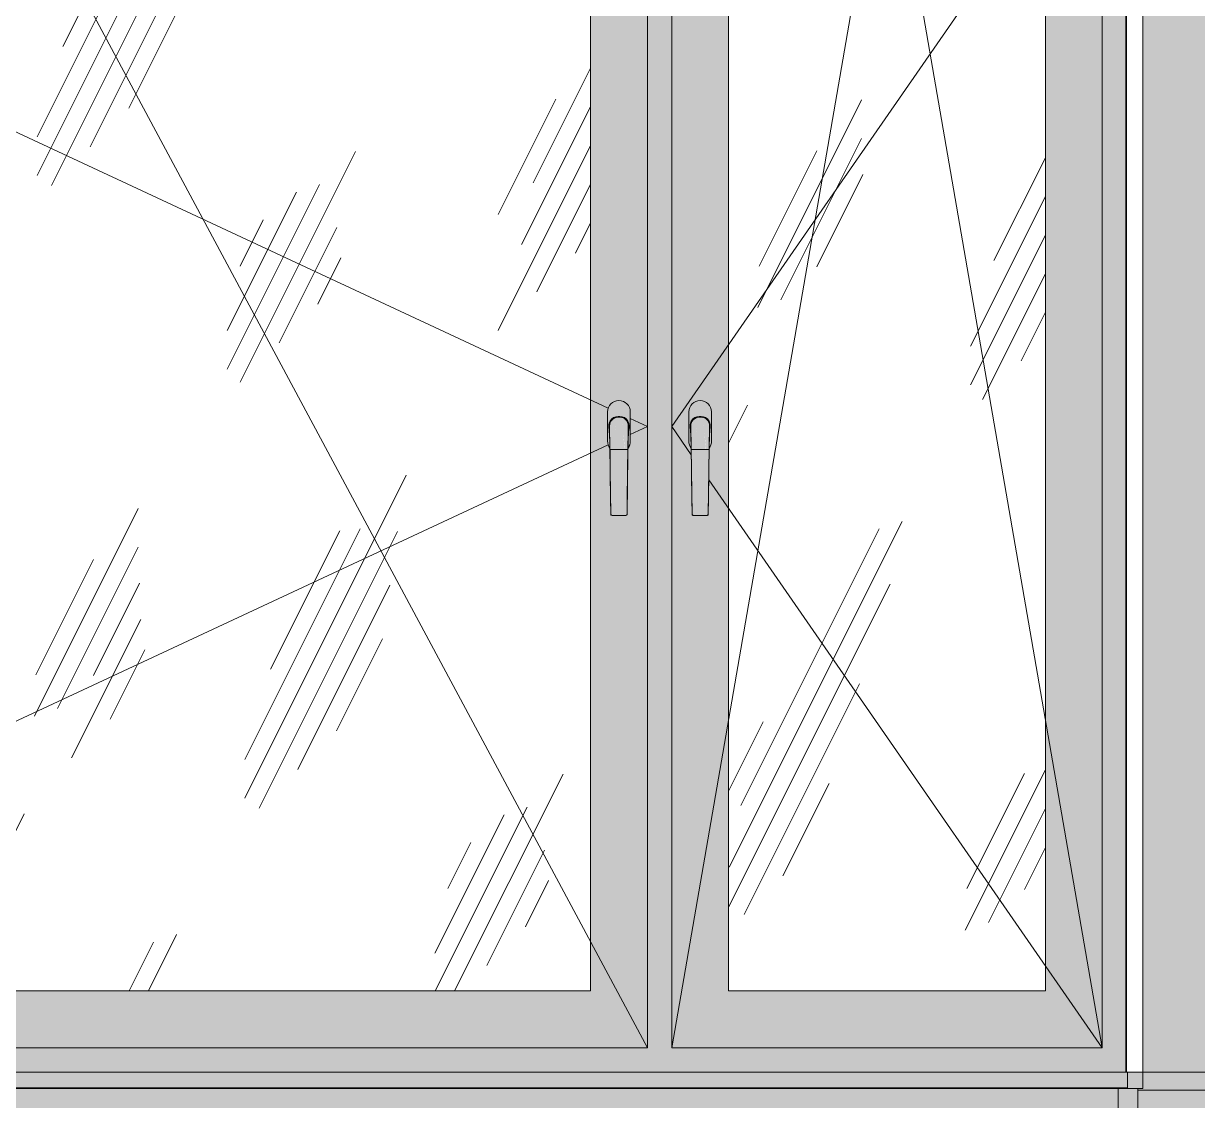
# Model space of a CAD drawing. Header units: millimetres. Extents: x 108096 to 167894, y -1987 to 21700.
# Drawn here: x 129901 to 131347, y 8885 to 10211 of the extents above; entities that cross this region are included whole.
import ezdxf

# ---------------------------------------------------------------- set-up
doc = ezdxf.new("R2010")
doc.units = ezdxf.units.MM
for name, color, linetype, lineweight in [('A-GLAZ', 7, 'Continuous', 9), ('A-WALL-PATT', 7, 'Continuous', 9), ('I-WALL', 7, 'Continuous', 9), ('Знаки', 7, 'Continuous', 9)]:
    doc.layers.add(name, color=color, linetype=linetype, lineweight=lineweight)
pattern_1 = [(63.435, (63.5, 31.75), (-255.5833, 766.7475), [317.5, -190.5, 317.5, -190.5, -403.903]), (63.435, (63.5, 31.75), (-255.5833, 766.7475), [-1016, 127, -276.903]), (63.435, (47.6, 47.6), (-255.5833, 766.7475), [254, -317.5, 190.5, -190.5, -467.403]), (63.435, (47.6, 47.6), (-255.5833, 766.7475), [-952.5, 222.25, -245.153]), (63.435, (47.6, 95.25), (-255.5833, 766.7475), [190.5, -381, 127, -190.5, -530.903]), (63.435, (47.6, 95.25), (-255.5833, 766.7475), [-889, 285.75, -245.153]), (63.435, (95.25, 47.6), (-255.5833, 766.7475), [190.5, -381, 158.75, -6404.653]), (63.435, (142.9, 95.25), (-255.5833, 766.7475), [95.25, -476.25, 63.5, -6499.903]), (63.435, (63.5, 174.6), (-255.5833, 766.7475), [63.5, -476.25, 63.5, -254, -562.653]), (63.435, (63.5, 174.6), (-255.5833, 766.7475), [-857.25, 158.75, -403.903]), (63.435, (349.25, 127), (-255.5833, 766.7475), [317.5, -476.25, 381, -251.503]), (63.435, (349.25, 79.4), (-255.5833, 766.7475), [444.5, -317.5, 476.25, -188.003]), (63.435, (381, 95.25), (-255.5833, 766.7475), [508, -254, 381, -276.903]), (63.435, (428.6, 142.9), (-255.5833, 766.7475), [317.5, -444.5, 254, -403.903]), (63.435, (381, 238.1), (-255.5833, 766.7475), [158.75, -635, 190.5, -435.653]), (63.435, (476.25, 190.5), (-255.5833, 766.7475), [127, -635, 127, -530.903])]

# ---------------------------------------------------------------- blocks, each defined once
blk = doc.blocks.new('120_Окно_СКБ_2Ст_Фрамуга сверху - 120_Окно_СКБ_2Ст_2300х2500_h_ ДОО-23103760-Развертка 3_33-1')
at = {"layer": 'A-GLAZ'}
h = blk.add_hatch(color=256, dxfattribs=at)
h.paths.add_polyline_path([(113435.5, 8900), (113529, 8900), (113529, 8900.8), (111271.2, 8900.8), (111271.2, 8900), (113433.5, 8900)])
h.paths.add_polyline_path([(112200.6, 8920), (113529, 8920), (113529, 11400), (111271, 11400), (111271.2, 8920), (112198.5, 8920)])
h.paths.add_polyline_path([(112242.5, 8950), (111300, 8950), (111300, 10480), (112940, 10480), (112940, 8950), (112322, 8950)])
h.paths.add_polyline_path([(113429.4, 8950), (112970, 8950), (112970, 10480), (113500, 10480), (113500, 8950), (113429.8, 8950)])
h.paths.add_polyline_path([(111370, 10530), (111320, 10530), (111320, 11330), (113480, 11330), (113480, 10530), (112322, 10530)])
h = blk.add_hatch(color=256, dxfattribs=at)
h.paths.add_polyline_path([(112878.8, 8950), (112940, 8950), (112940, 10480), (111300, 10480), (111300, 8950), (112799.2, 8950)])
h.paths.add_polyline_path([(112162.9, 9020), (111370, 9020), (111370, 10410), (112870, 10410), (112870, 9020), (112322, 9020)])
h.paths.add_polyline_path([(112908.6, 9605.5), (112896.4, 9605.7), (112895.1, 9606.3), (112895, 9606.6), (112893.8, 9688.8), (112892.9, 9690), (112891.5, 9693.4), (112891, 9697), (112891, 9733), (112891.5, 9736.6), (112892.9, 9740), (112895.1, 9742.9), (112898, 9745.1), (112901.8, 9746.6), (112905, 9747), (112908.6, 9746.5), (112912, 9745.1), (112914.9, 9742.9), (112917.1, 9740), (112918.5, 9736.6), (112919, 9733), (112919, 9697), (112918.5, 9693.4), (112917.1, 9690), (112916.1, 9688.6), (112915.8, 9665.4), (112914.9, 9606.3), (112913.9, 9605.7), (112912, 9605.5)])
h = blk.add_hatch(color=256, dxfattribs=at)
h.paths.add_polyline_path([(113435.5, 8950), (113500, 8950), (113500, 10480), (112970, 10480), (112970, 8950), (113356, 8950)])
h.paths.add_polyline_path([(113430, 9020), (113040, 9020), (113040, 10410), (113430, 10410), (113430, 9123.2)])
h.paths.add_polyline_path([(113005, 9605.5), (112996.4, 9605.7), (112995.1, 9606.3), (112995, 9606.6), (112993.8, 9688.8), (112992.9, 9690), (112991.5, 9693.4), (112991, 9697), (112991, 9733), (112991.5, 9736.6), (112992.9, 9740), (112995.1, 9742.9), (112998, 9745.1), (113001.4, 9746.5), (113005, 9747), (113008.6, 9746.5), (113012, 9745.1), (113014.9, 9742.9), (113017.1, 9740), (113018.5, 9736.6), (113019, 9733), (113019, 9697), (113018.5, 9693.4), (113017.1, 9690), (113016.1, 9688.6), (113015.8, 9665.4), (113014.9, 9606.3), (113013.9, 9605.7), (113012, 9605.5), (113005.4, 9605.5)])
h = blk.add_hatch(dxfattribs=at)
h.set_pattern_fill('FP_14', color=256, style=0, pattern_type=2)
h.set_pattern_definition(pattern_1)
h.paths.add_polyline_path([(112799.2, 9020), (112870, 9020), (112870, 10410), (111370, 10410), (111370, 9020), (112640.2, 9020)])
h = blk.add_hatch(dxfattribs=at)
h.set_pattern_fill('FP_14', color=256, style=0, pattern_type=2)
h.set_pattern_definition(pattern_1)
h.paths.add_polyline_path([(113040, 9020), (113430, 9020), (113430, 10410), (113040, 10410), (113040, 9123.2)])
h = blk.add_hatch(color=256, dxfattribs=at)
h.paths.add_polyline_path([(112892.9, 9715.3), (112893.1, 9716.9), (112893, 9715.4)])
h.paths.add_polyline_path([(112893.9, 9688.6), (112893, 9714.7), (112892.9, 9718.7), (112893.1, 9719), (112893.4, 9719.4), (112893.8, 9721.1), (112894.7, 9722.6), (112896.5, 9724.6), (112896.6, 9724.2), (112897.2, 9725), (112897.3, 9725.2), (112899.2, 9726.4), (112902, 9727.2), (112906, 9727.5), (112909.7, 9726.8), (112912.6, 9725.3), (112914.8, 9723.2), (112916.4, 9720.7), (112917, 9718.8), (112916.9, 9718.5), (112917.3, 9717), (112917.1, 9714.7), (112916.5, 9703.4), (112916.1, 9688.6), (112917.1, 9690), (112918.5, 9693.5), (112919, 9697), (112919, 9733), (112918.5, 9736.6), (112917.1, 9740), (112914.9, 9742.9), (112912, 9745.1), (112908.6, 9746.5), (112905, 9747), (112901.4, 9746.5), (112898, 9745.1), (112895.1, 9742.9), (112892.9, 9740), (112891.5, 9736.6), (112891, 9733), (112891, 9697), (112891.5, 9693.4), (112892.9, 9690), (112893.8, 9688.8)])
h = blk.add_hatch(color=256, dxfattribs=at)
h.paths.add_polyline_path([(112992.9, 9715.3), (112993.1, 9716.9), (112993, 9715.4)])
h.paths.add_polyline_path([(112993.9, 9688.6), (112993, 9714.7), (112992.9, 9718.7), (112993.1, 9719), (112993.4, 9719.4), (112993.8, 9721.1), (112994.7, 9722.6), (112996.5, 9724.6), (112996.6, 9724.2), (112997.2, 9725), (112997.3, 9725.2), (112999.2, 9726.4), (113002, 9727.2), (113006, 9727.5), (113009.7, 9726.8), (113012.6, 9725.3), (113014.8, 9723.2), (113016.4, 9720.7), (113017, 9718.8), (113016.9, 9718.5), (113017.3, 9717), (113017.1, 9714.7), (113016.5, 9703.4), (113016.1, 9688.6), (113017.1, 9690), (113018.5, 9693.4), (113019, 9697), (113019, 9733), (113018.5, 9736.6), (113017.1, 9740), (113014.9, 9742.9), (113012, 9745.1), (113008.2, 9746.6), (113005, 9747), (113001.4, 9746.5), (112998, 9745.1), (112995.1, 9742.9), (112992.9, 9740), (112991.5, 9736.6), (112991, 9733), (112991, 9697), (112991.5, 9693.4), (112992.9, 9690), (112993.8, 9688.8)])
for points in [[(112894, 9686.2), (112894.5, 9686.6), (112897, 9686.9), (112898, 9686.9), (112900.2, 9710.9), (112901, 9717.1), (112902.5, 9724.1), (112903.4, 9727.4), (112900, 9726.7), (112897.4, 9725.3), (112897.3, 9724.9), (112897.2, 9724.7), (112896.6, 9724.2), (112896.3, 9724.4), (112895.2, 9723.3), (112893.8, 9721.1), (112893.5, 9720.4), (112893.4, 9719.3), (112892.9, 9718.3), (112893, 9714.7), (112893.3, 9710.2), (112894, 9686.2)], [(112898, 9686.9), (112912, 9686.9), (112909.9, 9710.6), (112908.7, 9718.8), (112907.5, 9724.2), (112906, 9727.5), (112903.9, 9727.2), (112902.8, 9725.1), (112902, 9722.1), (112901, 9717.1), (112899.5, 9704.3), (112898.1, 9687.8)], [(112994, 9686.2), (112994.5, 9686.6), (112997, 9686.9), (112998, 9686.9), (113000.2, 9710.9), (113001, 9717.1), (113002.5, 9724.1), (113003.4, 9727.4), (113000, 9726.7), (112997.4, 9725.3), (112997.3, 9724.9), (112997.2, 9724.7), (112996.6, 9724.2), (112996.3, 9724.4), (112995.2, 9723.3), (112993.8, 9721.1), (112993.5, 9720.4), (112993.4, 9719.3), (112992.9, 9718.3), (112993, 9714.7), (112993.3, 9710.2), (112994, 9686.2)], [(112998, 9686.9), (113012, 9686.9), (113009.9, 9710.6), (113008.7, 9718.8), (113007.5, 9724.1), (113006, 9727.5), (113003.9, 9727.2), (113002.9, 9725.2), (113002, 9722.1), (113001, 9717.1), (112999.5, 9704.3), (112998.1, 9687.8)], [(112898, 9605.5), (112898, 9686.9), (112894.5, 9686.6), (112894, 9686.1), (112895.1, 9606.3), (112895.9, 9605.8), (112897.2, 9605.5)], [(112908.6, 9605.5), (112912, 9605.5), (112912, 9686.9), (112898, 9686.9), (112898, 9605.5), (112905.4, 9605.5)], [(112912, 9605.5), (112914.1, 9605.8), (112914.9, 9606.3), (112915, 9606.6), (112915.9, 9686.4), (112914.3, 9686.8), (112912, 9686.9), (112912, 9608.9)], [(112916, 9685.4), (112916, 9685.5), (112916, 9685.5)], [(112998, 9605.5), (112998, 9686.9), (112994.5, 9686.6), (112994, 9686.1), (112995.1, 9606.3), (112995.9, 9605.8), (112997.2, 9605.5)], [(113005, 9605.5), (113012, 9605.5), (113012, 9686.9), (112998, 9686.9), (112998, 9605.5), (113001.4, 9605.5)], [(113012, 9605.5), (113014.1, 9605.8), (113014.9, 9606.3), (113015, 9606.6), (113015.9, 9686.4), (113014.3, 9686.8), (113012, 9686.9), (113012, 9608.9)], [(113016, 9685.4), (113016, 9685.5), (113016, 9685.5)]]:
    blk.add_hatch(color=256, dxfattribs=at).paths.add_polyline_path(points)
h = blk.add_hatch(color=256, dxfattribs=at)
h.paths.add_polyline_path([(112916, 9686.2), (112916.9, 9712.5), (112917.1, 9718), (112916.9, 9718.5), (112917.1, 9719), (112915.3, 9722.6), (112913.5, 9724.6), (112910.8, 9726.4), (112908, 9727.2), (112906, 9727.5), (112907.3, 9724.7), (112907.5, 9724.1), (112909, 9717.1), (112910.5, 9704.8), (112912.3, 9686.9), (112915.5, 9686.6), (112915.9, 9686.3)])
h.paths.add_polyline_path([(112916.4, 9719.7), (112916, 9720.7), (112916.3, 9719.9)])
h = blk.add_hatch(color=256, dxfattribs=at)
h.paths.add_polyline_path([(113016, 9686.2), (113016.9, 9712.5), (113017.1, 9718), (113016.9, 9718.5), (113017.1, 9719), (113015.3, 9722.6), (113013.5, 9724.6), (113010.8, 9726.4), (113008, 9727.2), (113006.1, 9727.4), (113007.3, 9724.7), (113008, 9722.1), (113009, 9717.1), (113010.5, 9704.8), (113012.3, 9686.9), (113015.5, 9686.6), (113015.9, 9686.3)])
h.paths.add_polyline_path([(113016.4, 9719.7), (113016, 9720.7), (113016.3, 9719.9)])
for p, q in [((113550, 11400), (113550, 8900)), ((111300, 10480), (112891.8, 9737.5)), ((112940, 8950), (112120, 10480)), ((112940, 10480), (112940, 8950)), ((112970, 8950), (112970, 10480)), ((112970, 8950), (113235, 10480)), ((113500, 10480), (112970, 9715)), ((113500, 8950), (113235, 10480)), ((113500, 10480), (113500, 8950)), ((112870, 9020), (112870, 10410)), ((113040, 10410), (113040, 9020)), ((113430, 9020), (113430, 10410)), ((112891, 9733), (112891, 9697)), ((112891, 9733), (112891, 9697)), ((112919, 9697), (112919, 9733)), ((112919, 9697), (112919, 9733)), ((112991, 9733), (112991, 9697)), ((112991, 9733), (112991, 9697)), ((113019, 9697), (113019, 9733)), ((113019, 9697), (113019, 9733)), ((112892.5, 9714), (112892.5, 9716)), ((112895, 9606.6), (112893.5, 9715.8)), ((112903.9, 9727.5), (112906.1, 9727.5)), ((112904, 9727.5), (112906, 9727.5)), ((112906, 9726.5), (112904, 9726.5)), ((112916.5, 9716), (112915, 9606.6)), ((112917.5, 9716), (112917.5, 9714)), ((112919, 9724.8), (112940, 9715)), ((112940, 9715), (112919, 9705.2)), ((112970, 9715), (112994.1, 9680.3)), ((112992.5, 9714), (112992.5, 9716)), ((112995, 9606.6), (112993.5, 9715.8)), ((113003.9, 9727.5), (113006.1, 9727.5)), ((113004, 9727.5), (113006, 9727.5)), ((113006, 9726.5), (113004, 9726.5)), ((113016.5, 9716), (113015, 9606.6)), ((113017.5, 9716), (113017.5, 9714)), ((112891.8, 9692.5), (111300, 8950)), ((112894, 9686.2), (112894, 9685.5)), ((112894, 9685.5), (112894, 9686.2)), ((112894, 9685.5), (112894, 9685.5)), ((112896, 9686.8), (112897, 9686.9)), ((112897, 9686.9), (112898, 9686.9)), ((112912, 9686.9), (112898, 9686.9)), ((112898, 9686.9), (112912, 9686.9)), ((112912, 9686.9), (112913, 9686.9)), ((112913, 9686.9), (112914, 9686.8)), ((112916, 9685.5), (112916, 9686.2)), ((112916, 9686.2), (112916, 9685.5)), ((112994, 9686.2), (112994, 9685.5)), ((112994, 9685.5), (112994, 9686.2)), ((112994, 9685.5), (112994, 9685.5)), ((112996, 9686.8), (112997, 9686.9)), ((112997, 9686.9), (112998, 9686.9)), ((113012, 9686.9), (112998, 9686.9)), ((112998, 9686.9), (113012, 9686.9)), ((113012, 9686.9), (113013, 9686.9)), ((113013, 9686.9), (113014, 9686.8)), ((113016, 9685.5), (113016, 9686.2)), ((113016, 9686.2), (113016, 9685.5)), ((113015.6, 9649.3), (113500, 8950)), ((112912, 9605.5), (112898, 9605.5)), ((112912, 9605.5), (112898, 9605.5)), ((113012, 9605.5), (112998, 9605.5)), ((113012, 9605.5), (112998, 9605.5)), ((111370, 9020), (112870, 9020)), ((113040, 9020), (113430, 9020)), ((112940, 8950), (111300, 8950)), ((113500, 8950), (112970, 8950)), ((113550, 8900), (111250, 8900))]:
    blk.add_line(p, q, dxfattribs=at)
at = {"layer": 'A-GLAZ', "flags": 128}
for points in [[(112892.5, 9716), (112892.9, 9719), (112894, 9721.7), (112895.9, 9724.1), (112898.3, 9726), (112901, 9727.1), (112904, 9727.5)], [(112893.2, 9710.2), (112892.9, 9711), (112892.5, 9714)], [(112906, 9727.5), (112909, 9727.1), (112911.7, 9726), (112914.1, 9724.1), (112916, 9721.7), (112917.1, 9719), (112917.5, 9716)], [(112917.5, 9714), (112917.1, 9711), (112916.8, 9710.2)], [(112992.5, 9716), (112992.9, 9719), (112994, 9721.7), (112995.9, 9724.1), (112998.1, 9725.8)], [(112993.2, 9710.2), (112992.9, 9711), (112992.5, 9714)], [(112998.3, 9726), (113001, 9727.1), (113004, 9727.5)], [(113006, 9727.5), (113009, 9727.1), (113011.7, 9726), (113014.1, 9724.1), (113016, 9721.7), (113017.1, 9719), (113017.5, 9716)], [(113017.5, 9714), (113017.1, 9711), (113016.8, 9710.2)], [(112892.9, 9711.2), (112893, 9710.8), (112893.1, 9709), (112893.4, 9704.9), (112893.5, 9701.8), (112893.6, 9698.3), (112893.8, 9694.6), (112893.9, 9688.2), (112894, 9685.5)], [(112917.1, 9711.2), (112917, 9710.8), (112916.9, 9709), (112916.6, 9704.9), (112916.5, 9701.8), (112916.4, 9698.3), (112916.2, 9694.6), (112916.1, 9688.2), (112916, 9685.5)], [(112992.9, 9711.2), (112993, 9710.8), (112993.1, 9709), (112993.4, 9704.9), (112993.5, 9701.8), (112993.6, 9698.3), (112993.8, 9694.6), (112993.9, 9688.2), (112994, 9685.5)], [(113017.1, 9711.2), (113017, 9710.8), (113016.9, 9709), (113016.6, 9704.9), (113016.5, 9701.8), (113016.4, 9698.3), (113016.2, 9694.6), (113016.1, 9688.2), (113016, 9685.5)], [(112898, 9686.9), (112897, 9686.9), (112896, 9686.8), (112895.2, 9686.7), (112894.5, 9686.6), (112894.1, 9686.4), (112894, 9686.2)], [(112894, 9686.2), (112894.1, 9686.4), (112894.5, 9686.6)], [(112894, 9685.5), (112894.3, 9663.7), (112894.3, 9657.5)], [(112894.5, 9686.6), (112895.2, 9686.7), (112896, 9686.8)], [(112916, 9686.2), (112915.9, 9686.4), (112915.5, 9686.6), (112914.8, 9686.7), (112914, 9686.8), (112913, 9686.9), (112912, 9686.9)], [(112914, 9686.8), (112914.8, 9686.7), (112915.5, 9686.6)], [(112915.5, 9686.6), (112915.9, 9686.4), (112916, 9686.2)], [(112916, 9685.5), (112915.7, 9663.7), (112915.7, 9657.5)], [(112998, 9686.9), (112997, 9686.9), (112996, 9686.8), (112995.2, 9686.7), (112994.5, 9686.6), (112994.1, 9686.4), (112994, 9686.2)], [(112994, 9686.2), (112994.1, 9686.4), (112994.5, 9686.6)], [(112994, 9685.5), (112994.3, 9663.7), (112994.3, 9657.5)], [(112994.5, 9686.6), (112995.2, 9686.7), (112996, 9686.8)], [(113016, 9686.2), (113015.9, 9686.4), (113015.5, 9686.6), (113014.8, 9686.7), (113014, 9686.8), (113013, 9686.9), (113012, 9686.9)], [(113014, 9686.8), (113014.8, 9686.7), (113015.5, 9686.6)], [(113015.5, 9686.6), (113015.9, 9686.4), (113016, 9686.2)], [(113016, 9685.5), (113015.7, 9663.7), (113015.7, 9657.5)], [(112895, 9606.6), (112894.7, 9626.5), (112894.3, 9657.2), (112894.3, 9657.5)], [(112915, 9606.6), (112915.3, 9626.5), (112915.7, 9657.2), (112915.7, 9657.5)], [(112995, 9606.6), (112994.7, 9626.5), (112994.3, 9657.2), (112994.3, 9657.5)], [(113015, 9606.6), (113015.3, 9626.5), (113015.7, 9657.2), (113015.7, 9657.5)], [(112898, 9605.5), (112897.2, 9605.5), (112896.5, 9605.6), (112895.9, 9605.8), (112895.4, 9606), (112895.1, 9606.3), (112895, 9606.6)], [(112915, 9606.6), (112914.9, 9606.3), (112914.6, 9606), (112914.1, 9605.8), (112913.5, 9605.6), (112912.8, 9605.5), (112912, 9605.5)], [(112998, 9605.5), (112997.2, 9605.5), (112996.5, 9605.6), (112995.9, 9605.8), (112995.4, 9606), (112995.1, 9606.3), (112995, 9606.6)], [(113015, 9606.6), (113014.9, 9606.3), (113014.6, 9606), (113014.1, 9605.8), (113013.5, 9605.6), (113012.8, 9605.5), (113012, 9605.5)]]:
    blk.add_lwpolyline(points, dxfattribs=at)
at = {"layer": 'A-GLAZ'}
for centre, radius, start, end in [((112905, 9733), 14, 0, 180), ((112905, 9733), 14, 0, 180), ((113005, 9733), 14, 0, 180), ((113005, 9733), 14, 0, 180), ((112904, 9716), 11.5, 90.2744, 204.8614), ((112904, 9716), 10.5, 90.2744, 181.3109), ((112906, 9716), 10.5, 0.0023, 89.7256), ((112906, 9716), 11.5, 335.1322, 89.7256), ((113004, 9716), 11.5, 90.2744, 204.8614), ((113004, 9716), 10.5, 90.2744, 181.3109), ((113006, 9716), 10.5, 0.0023, 89.7256), ((113006, 9716), 11.5, 335.1322, 89.7256), ((112905, 9697), 14, 180, 217.3919), ((112905, 9697), 14, 180, 217.174), ((112905, 9697), 14, 322.6053, 0), ((112905, 9697), 14, 322.826, 0), ((113005, 9697), 14, 180, 217.3919), ((113005, 9697), 14, 180, 217.174), ((113005, 9697), 14, 322.6053, 0), ((113005, 9697), 14, 322.826, 0)]:
    blk.add_arc(centre, radius, start, end, dxfattribs=at)
for centre, major_axis, start_param, end_param in [((112898, 9606.6), (3, 0), 3.142903, 4.711079), ((112912, 9606.6), (3, 0), 4.713699, 6.278048), ((112998, 9606.6), (-3, 0), 0.00131, 1.569486), ((113012, 9606.6), (3, 0), 4.713699, 6.278048)]:
    blk.add_ellipse(centre, major_axis=major_axis, ratio=0.374607, start_param=start_param, end_param=end_param, dxfattribs=at)
blk = doc.blocks.new('Зашивка радиатора_ с перфорацией М7_1 - Зашивка радиатора_ с перфорацией М7_1-31137119-Развертка 3_33-1')
at = {"layer": 'Знаки'}
blk.add_hatch(color=256, dxfattribs=at).paths.add_polyline_path([(113531, 8900.8), (113531, 8920), (111271, 8920), (111271, 8900.8), (113530, 8900.8)])
for p, q in [((111271, 8920), (113531, 8920)), ((113531, 8920), (113531, 8900.8)), ((113531, 8900.8), (111271, 8900.8))]:
    blk.add_line(p, q, dxfattribs=at)
blk = doc.blocks.new('Зашивка без перфорации М3_2_1 - М3_2_2-31135864-Развертка 3_33-1')
at = {"layer": 'Знаки'}
for points in [[(114230.9, 8897.9), (114710, 8897.9), (114710, 8900), (114721.2, 8900), (114721.2, 8920), (113531, 8920), (113531, 8900), (113543.8, 8900), (113543.8, 8897.9), (113594.6, 8897.9)], [(114708.1, 8500), (114710, 8500), (114710, 8530), (114721, 8530), (114721, 8850), (114710, 8850), (114710, 8870), (113543.8, 8870), (113543.8, 8850), (113531, 8850), (113531, 8530), (113543.8, 8530), (113543.8, 8500), (114549, 8500)]]:
    blk.add_hatch(color=256, dxfattribs=at).paths.add_polyline_path(points)
for p, q in [((113531, 8920), (114721.2, 8920)), ((113531, 8900), (113531, 8920)), ((114721.2, 8920), (114721.2, 8900)), ((114710, 8897.9), (113543.8, 8897.9)), ((114710, 8870), (113543.8, 8870)), ((113531, 8850), (113531, 8530)), ((114721, 8530), (114721, 8850)), ((113543.8, 8500), (114710, 8500))]:
    blk.add_line(p, q, dxfattribs=at)
blk = doc.blocks.new('Зашивка_ опоясывающая панель - Зашивка_ опоясывающая панель Т2_1-31135794-Развертка 3_33-1')
at = {"layer": 'Знаки'}
for points in [[(111259.8, 8850), (111283.8, 8850), (111283.8, 8900), (111259.8, 8900), (111259.8, 8870)], [(111283.8, 8400), (111283.8, 8530), (111259.8, 8530), (111259.8, 8400)]]:
    blk.add_hatch(color=256, dxfattribs=at).paths.add_polyline_path(points)
for p, q in [((111259.8, 8850), (111259.8, 8900)), ((111283.8, 8900), (111259.8, 8900)), ((111283.8, 8900), (111283.8, 8850)), ((111283.8, 8850), (111259.8, 8850)), ((111259.8, 8400), (111259.8, 8530)), ((111283.8, 8530), (111259.8, 8530)), ((111283.8, 8530), (111283.8, 8400))]:
    blk.add_line(p, q, dxfattribs=at)

msp = doc.modelspace()

# ---------------------------------------------------------------- hatches: boundary and pattern name
at = {"layer": 'A-WALL-PATT'}
h = msp.add_hatch(color=256, dxfattribs=at)
h.paths.add_polyline_path([(131165.1, 8400), (131249.4, 8400), (131249.4, 8500), (129013.4, 8500), (129013.4, 8400), (131006, 8400)])
h.paths.add_polyline_path([(131273.4, 8400), (132439.6, 8400), (132439.6, 8500), (131273.4, 8500), (131273.4, 8474)])
h.paths.add_polyline_path([(133309, 8400), (133309, 8500), (132463.6, 8500), (132463.6, 8400), (133233.1, 8400)])
h.paths.add_polyline_path([(128815.6, 8400), (128989.4, 8400), (128989.4, 8500), (128800.6, 8500), (128800.6, 8450), (128815.6, 8450), (128815.6, 8403)])
h.paths.add_polyline_path([(129230.6, 8555), (129235.8, 8555.7), (129240.6, 8557.7), (129244.7, 8560.9), (129248.1, 8565.3), (129249.9, 8570), (129250.6, 8575), (129249.9, 8580.2), (129247.9, 8585), (129244.7, 8589.1), (129240.3, 8592.5), (129235.6, 8594.3), (129230.6, 8595), (129225.4, 8594.3), (129220.6, 8592.3), (129216.4, 8589.1), (129213.3, 8585), (129211.3, 8580.2), (129210.6, 8575), (129211.3, 8569.8), (129213.3, 8565), (129216.4, 8560.9), (129220.6, 8557.7), (129225.4, 8555.7)])
h.paths.add_polyline_path([(131030.6, 8555), (131035.8, 8555.7), (131040.6, 8557.7), (131044.7, 8560.9), (131048.1, 8565.3), (131049.9, 8570), (131050.6, 8575), (131049.9, 8580.2), (131047.9, 8585), (131044.7, 8589.1), (131040.3, 8592.5), (131035.6, 8594.3), (131030.6, 8595), (131025.4, 8594.3), (131020.6, 8592.3), (131016.4, 8589.1), (131013.3, 8585), (131011.3, 8580.2), (131010.6, 8575), (131011.3, 8569.8), (131013.3, 8565), (131016.4, 8560.9), (131020.6, 8557.7), (131025.4, 8555.7)])
h.paths.add_polyline_path([(131130.6, 8565), (131133.2, 8565.3), (131135.6, 8566.3), (131137.7, 8567.9), (131139.3, 8570), (131140.3, 8572.4), (131140.6, 8575), (131140.3, 8577.6), (131139.3, 8580), (131137.7, 8582.1), (131135.6, 8583.7), (131133.2, 8584.7), (131130.6, 8585), (131128, 8584.7), (131125.6, 8583.7), (131123.5, 8582.1), (131121.9, 8580), (131120.9, 8577.6), (131120.6, 8575), (131120.9, 8572.4), (131122.1, 8569.8), (131123.5, 8567.9), (131125.6, 8566.3), (131128, 8565.3)])
h.paths.add_polyline_path([(130930.6, 8630), (130935.8, 8630.7), (130940.6, 8632.7), (130944.7, 8635.9), (130947.9, 8640), (130949.9, 8645), (130950.6, 8650), (130949.9, 8655.2), (130947.9, 8660), (130944.7, 8664.1), (130940.3, 8667.5), (130935.6, 8669.3), (130930.6, 8670), (130925.4, 8669.3), (130920.6, 8667.3), (130916.4, 8664.1), (130913.3, 8660), (130911.3, 8655.2), (130910.6, 8650), (130911.3, 8644.8), (130913.3, 8640), (130916.4, 8635.9), (130920.6, 8632.7), (130926.5, 8630.5)])
h.paths.add_polyline_path([(129130.6, 8630), (129135.8, 8630.7), (129140.6, 8632.7), (129144.7, 8635.9), (129147.9, 8640), (129149.9, 8645), (129150.6, 8650), (129149.9, 8655.2), (129147.9, 8660), (129144.7, 8664.1), (129140.3, 8667.5), (129135.6, 8669.3), (129130.6, 8670), (129125.4, 8669.3), (129120.6, 8667.3), (129116.4, 8664.1), (129113.3, 8660), (129111.3, 8655.2), (129110.6, 8650), (129111.3, 8644.8), (129113.3, 8640), (129116.4, 8635.9), (129120.6, 8632.7), (129125.4, 8630.7)])
h.paths.add_polyline_path([(129230.6, 8640), (129233.2, 8640.3), (129236.4, 8641.9), (129237.7, 8642.9), (129239.3, 8645), (129240.3, 8647.4), (129240.6, 8650), (129240.3, 8652.6), (129239.3, 8655), (129237.7, 8657.1), (129235.6, 8658.7), (129233.2, 8659.7), (129230.6, 8660), (129228, 8659.7), (129225.6, 8658.7), (129223.5, 8657.1), (129221.9, 8655), (129220.9, 8652.6), (129220.6, 8650), (129220.9, 8647.4), (129222.1, 8644.8), (129223.5, 8642.9), (129225.6, 8641.3), (129228, 8640.3)])
h.paths.add_polyline_path([(131030.6, 8640), (131033.2, 8640.3), (131035.8, 8641.5), (131037.7, 8642.9), (131039.3, 8645), (131040.3, 8647.4), (131040.6, 8650), (131040.3, 8652.6), (131039.3, 8655), (131037.7, 8657.1), (131035.6, 8658.7), (131033.2, 8659.7), (131030.6, 8660), (131028, 8659.7), (131025.6, 8658.7), (131023.5, 8657.1), (131021.9, 8655), (131020.9, 8652.6), (131020.6, 8650), (131020.9, 8647.4), (131022.1, 8644.8), (131023.5, 8642.9), (131025.9, 8641.2), (131028, 8640.3)])
h.paths.add_polyline_path([(131130.6, 8710.7), (131135.8, 8711.4), (131140.6, 8713.4), (131144.7, 8716.5), (131147.9, 8720.7), (131149.9, 8725.5), (131150.6, 8730.7), (131149.9, 8735.9), (131147.9, 8740.7), (131144.7, 8744.8), (131140.6, 8748), (131135.8, 8750), (131130.6, 8750.7), (131125.4, 8750), (131120.6, 8748), (131116.4, 8744.8), (131113.3, 8740.7), (131111.3, 8735.9), (131110.6, 8730.7), (131111.3, 8725.5), (131113.3, 8720.7), (131116.4, 8716.5), (131120.6, 8713.4), (131125.4, 8711.4), (131128, 8711)])
h.paths.add_polyline_path([(130930.6, 8715), (130933.2, 8715.3), (130935.8, 8716.5), (130937.7, 8717.9), (130939.3, 8720), (130940.3, 8722.4), (130940.6, 8725), (130940.3, 8727.6), (130939.3, 8730), (130937.7, 8732.1), (130935.6, 8733.7), (130933.2, 8734.7), (130930.6, 8735), (130928, 8734.7), (130925.6, 8733.7), (130923.5, 8732.1), (130921.9, 8730), (130920.9, 8727.6), (130920.6, 8725), (130920.9, 8722.4), (130921.9, 8720), (130923.5, 8717.9), (130926.5, 8716), (130928, 8715.3)])
h.paths.add_polyline_path([(129130.6, 8715), (129133.2, 8715.3), (129135.8, 8716.5), (129137.7, 8717.9), (129139.3, 8720), (129140.3, 8722.4), (129140.6, 8725), (129140.3, 8727.6), (129139.3, 8730), (129137.7, 8732.1), (129135.6, 8733.7), (129133.2, 8734.7), (129130.6, 8735), (129128, 8734.7), (129125.6, 8733.7), (129123.5, 8732.1), (129121.9, 8730), (129120.9, 8727.6), (129120.6, 8725), (129120.9, 8722.4), (129121.9, 8720), (129123.5, 8717.9), (129125.6, 8716.3), (129128, 8715.3)])
h.paths.add_polyline_path([(129230.6, 8790), (129233.2, 8790.3), (129235.6, 8791.3), (129237.7, 8792.9), (129239.3, 8795), (129240.3, 8797.4), (129240.6, 8800), (129240.3, 8802.6), (129239.3, 8805), (129237.7, 8807.1), (129235.6, 8808.7), (129233.2, 8809.7), (129230.6, 8810), (129228, 8809.7), (129225.6, 8808.7), (129223.5, 8807.1), (129221.9, 8805), (129220.9, 8802.6), (129220.6, 8800), (129220.9, 8797.4), (129221.9, 8795), (129223.5, 8792.9), (129225.6, 8791.3), (129228, 8790.3)])
h.paths.add_polyline_path([(131030.6, 8790), (131033.2, 8790.3), (131035.6, 8791.3), (131037.7, 8792.9), (131039.3, 8795), (131040.3, 8797.4), (131040.6, 8800), (131040.3, 8802.6), (131039.3, 8805), (131037.7, 8807.1), (131035.6, 8808.7), (131033.2, 8809.7), (131030.6, 8810), (131028, 8809.7), (131025.6, 8808.7), (131023.5, 8807.1), (131021.9, 8805), (131020.9, 8802.6), (131020.6, 8800), (131020.9, 8797.4), (131021.9, 8795), (131023.5, 8792.9), (131025.6, 8791.3), (131028, 8790.3)])
h.paths.add_polyline_path([(131249.4, 8870), (131249.4, 8900), (129013.4, 8900), (129013.4, 8870), (131168.9, 8870)])
h.paths.add_polyline_path([(132596.8, 8870), (133309, 8870), (133309, 8900), (132463.6, 8900), (132463.6, 8870), (132517.2, 8870)])
h.paths.add_polyline_path([(128968.8, 8870), (128989.4, 8870), (128989.4, 8897.9), (128800.6, 8897.9), (128800.6, 8870)])
h.paths.add_polyline_path([(132437.7, 8870), (132439.6, 8870), (132439.6, 8897.9), (131273.4, 8897.9), (131273.4, 8870), (132278.6, 8870)])
h.paths.add_polyline_path([(131324.2, 8920), (132430, 8920), (132430, 11400), (133309, 11400), (133309, 11800), (128800.6, 11800), (128800.6, 8920), (128979.6, 8920), (128979.6, 11400), (131279.6, 11400), (131279.6, 8920), (131288.8, 8920)])
h.paths.add_polyline_path([(131859, 10159), (131793.6, 10159), (131793.6, 10241), (131946.6, 10241), (131946.6, 10159), (131859.1, 10159)])
h.paths.add_polyline_path([(131844.1, 10197.5), (131845.3, 10197.8), (131846.2, 10198.7), (131846.6, 10200), (131846.2, 10201.2), (131845.3, 10202.2), (131844.1, 10202.5), (131842.8, 10202.2), (131841.9, 10201.2), (131841.6, 10200), (131841.9, 10198.7), (131842.8, 10197.8), (131843.4, 10197.6)])
h.paths.add_polyline_path([(131915.1, 10197.5), (131916.3, 10197.8), (131917.2, 10198.7), (131917.6, 10200), (131917.2, 10201.2), (131916.3, 10202.2), (131915.1, 10202.5), (131913.8, 10202.2), (131912.9, 10201.2), (131912.6, 10200), (131912.9, 10198.7), (131913.8, 10197.8), (131914.4, 10197.6)])
h.paths.add_polyline_path([(131825.1, 10197.5), (131826.3, 10197.8), (131827.2, 10198.7), (131827.6, 10200), (131827.2, 10201.2), (131826.3, 10202.2), (131825.1, 10202.5), (131823.8, 10202.2), (131822.9, 10201.2), (131822.6, 10200), (131822.9, 10198.7), (131823.8, 10197.8), (131824.4, 10197.6)])
h.paths.add_polyline_path([(131896.1, 10197.5), (131897.3, 10197.8), (131898.2, 10198.7), (131898.6, 10200), (131898.2, 10201.2), (131897.3, 10202.2), (131896.1, 10202.5), (131894.8, 10202.2), (131893.9, 10201.2), (131893.6, 10200), (131893.9, 10198.7), (131894.8, 10197.8), (131895.4, 10197.6)])
at = {"layer": 'I-WALL'}
h = msp.add_hatch(color=256, dxfattribs=at)
h.paths.add_polyline_path([(131258.6, 8900), (131259.6, 8900), (131259.6, 8900.8), (131258.6, 8900.8)])
h.paths.add_polyline_path([(131258.6, 8920), (131259.6, 8920), (131259.6, 11400), (131258.6, 11400), (131258.6, 8921)])

# ---------------------------------------------------------------- linework, layer by layer
for p, q in [((131258.6, 8920), (131258.6, 11400)), ((131259.6, 8920), (131259.6, 11400)), ((131279.6, 11400), (131279.6, 8920)), ((131249.4, 8900), (129013.4, 8900)), ((131258.6, 8900), (131258.6, 8900.8)), ((131259.6, 8900), (131259.6, 8900.8))]:
    msp.add_line(p, q, dxfattribs=at)

# ---------------------------------------------------------------- block references
at = {"layer": 'A-GLAZ'}
msp.add_blockref('120_Окно_СКБ_2Ст_Фрамуга сверху - 120_Окно_СКБ_2Ст_2300х2500_h_ ДОО-23103760-Развертка 3_33-1', (17729.6, 0), dxfattribs=at)
at = {"layer": 'Знаки'}
for name, p in [('Зашивка радиатора_ с перфорацией М7_1 - Зашивка радиатора_ с перфорацией М7_1-31137119-Развертка 3_33-1', (17729.6, 0)), ('Зашивка без перфорации М3_2_1 - М3_2_2-31135864-Развертка 3_33-1', (17729.6, 0)), ('Зашивка_ опоясывающая панель - Зашивка_ опоясывающая панель Т2_1-31135794-Развертка 3_33-1', (19989.6, 0))]:
    msp.add_blockref(name, p, dxfattribs=at)

doc.saveas('drawing.dxf')
